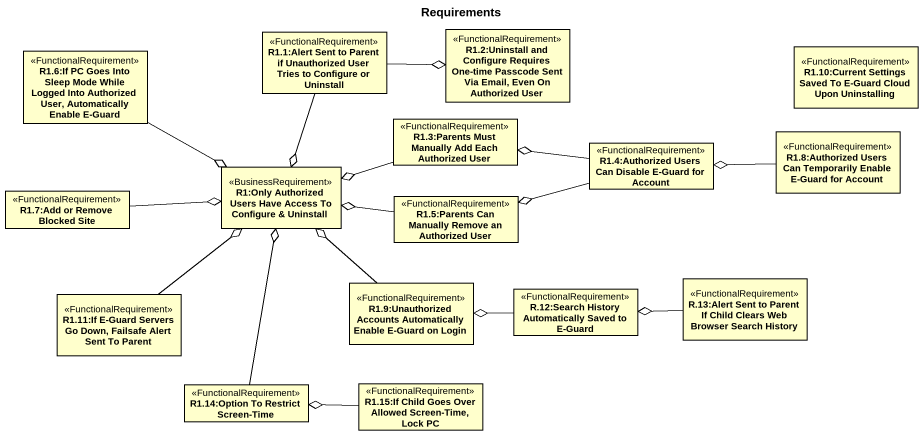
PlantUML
@startuml
title Requirements
hide circle
hide empty members
class "R1.1:Alert Sent to Parent if Unauthorized User Tries to Configure or Uninstall" as R1_1_Alert_Sent_to_Parent <<FunctionalRequirement>>
class "R1.2:Uninstall and Configure Requires One-time Passcode Sent Via Email, Even On Authorized User" as R1_2_Uninstall_and <<FunctionalRequirement>>
class "R1.6:If PC Goes Into Sleep Mode While Logged Into Authorized User, Automatically Enable E-Guard" as R1_6_If_PC_Goes_Into_Sleep <<FunctionalRequirement>>
class "R1.10:Current Settings Saved To E-Guard Cloud Upon Uninstalling" as R1_10_Current_Settings <<FunctionalRequirement>>
class "R1.3:Parents Must Manually Add Each Authorized User" as R1_3_Parents_Must_Manually <<FunctionalRequirement>>
class "R1.4:Authorized Users Can Disable E-Guard for Account" as R1_4_Authorized_Users_Can <<FunctionalRequirement>>
class "R1.8:Authorized Users Can Temporarily Enable E-Guard for Account" as R1_8_Authorized_Users_Can <<FunctionalRequirement>>
class "R1.7:Add or Remove Blocked Site" as R1_7_Add_or_Remove_Blocked <<FunctionalRequirement>>
class "R1:Only Authorized Users Have Access To Configure & Uninstall" as R1_Only_Authorized_Users <<BusinessRequirement>>
class "R1.5:Parents Can Manually Remove an Authorized User" as R1_5_Parents_Can_Manually <<FunctionalRequirement>>
class "R1.11:If E-Guard Servers Go Down, Failsafe Alert Sent To Parent" as R1_11_If_E_Guard_Servers_Go <<FunctionalRequirement>>
class "R1.9:Unauthorized Accounts Automatically Enable E-Guard on Login" as R1_9_Unauthorized_Accounts <<FunctionalRequirement>>
class "R.12:Search History Automatically Saved to E-Guard" as R_12_Search_History <<FunctionalRequirement>>
class "R.13:Alert Sent to Parent If Child Clears Web Browser Search History" as R_13_Alert_Sent_to_Parent <<FunctionalRequirement>>
class "R1.14:Option To Restrict Screen-Time" as R1_14_Option_To_Restrict <<FunctionalRequirement>>
class "R1.15:If Child Goes Over Allowed Screen-Time, Lock PC" as R1_15_If_Child_Goes_Over <<FunctionalRequirement>>
R1_1_Alert_Sent_to_Parent -right-o R1_2_Uninstall_and
R1_1_Alert_Sent_to_Parent --o R1_Only_Authorized_Users
R1_6_If_PC_Goes_Into_Sleep -right-o R1_Only_Authorized_Users
R1_3_Parents_Must_Manually -left-o R1_Only_Authorized_Users
R1_4_Authorized_Users_Can -left-o R1_3_Parents_Must_Manually
R1_4_Authorized_Users_Can -left-o R1_5_Parents_Can_Manually
R1_8_Authorized_Users_Can -left-o R1_4_Authorized_Users_Can
R1_7_Add_or_Remove_Blocked -right-o R1_Only_Authorized_Users
R1_5_Parents_Can_Manually -left-o R1_Only_Authorized_Users
R1_11_If_E_Guard_Servers_Go -up-o R1_Only_Authorized_Users
R1_9_Unauthorized_Accounts -up-o R1_Only_Authorized_Users
R_12_Search_History -left-o R1_9_Unauthorized_Accounts
R_13_Alert_Sent_to_Parent -left-o R_12_Search_History
R1_14_Option_To_Restrict -up-o R1_Only_Authorized_Users
R1_15_If_Child_Goes_Over -left-o R1_14_Option_To_Restrict
@enduml
